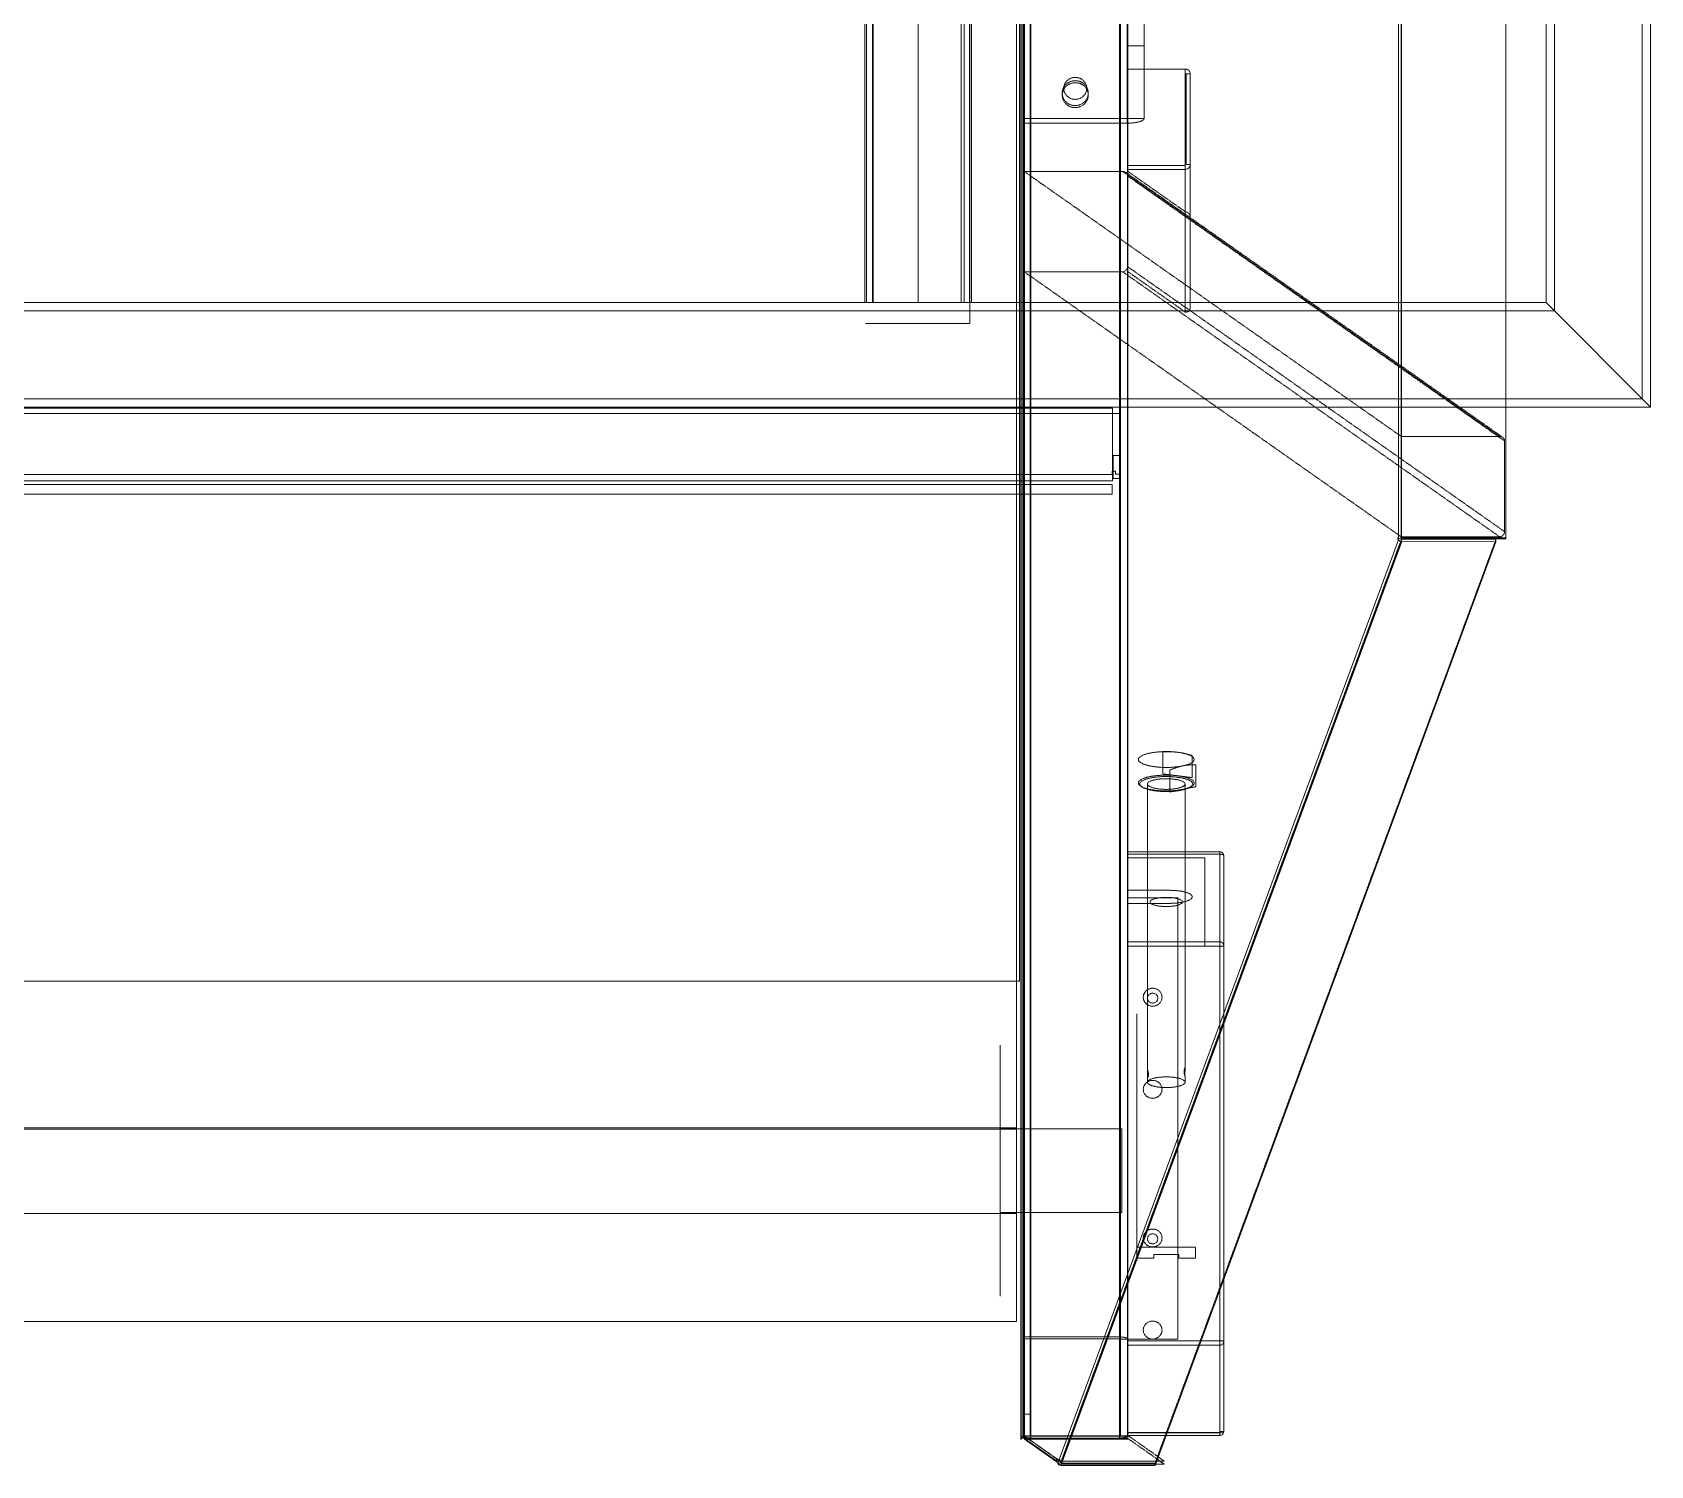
# Model space of a CAD drawing. Header units: millimetres. Extents: x 5343 to 29633, y -275 to 12336.
# Drawn here: x 20912 to 21685, y 1932 to 2617 of the extents above; entities that cross this region are included whole.
import ezdxf

# ---------------------------------------------------------------- set-up
doc = ezdxf.new("R2010")
doc.units = ezdxf.units.MM
doc.linetypes.add('HIDDEN', pattern=[0.375, 0.25, -0.125])

msp = doc.modelspace()

# ---------------------------------------------------------------- linework, layer by layer
at = {"linetype": 'Continuous', "lineweight": 0}
for p, q in [((21382.26, 6295.44), (21382.26, 2052.83)), ((21383.7, 2163.84), (21383.7, 3946.69)), ((21635.4, 2488.27), (21639.4, 2484.27)), ((21639.4, 2484.27), (21635.4, 2488.27)), ((21639.4, 2484.27), (21681.4, 2442.27)), ((21384.4, 2437.76), (21383.7, 2437.76)), ((21681.4, 2442.27), (21685.4, 2438.27)), ((21685.4, 2438.27), (21681.4, 2442.27)), ((21384.4, 2402.99), (21383.7, 2402.99)), ((21384.4, 2401.32), (21383.7, 2401.32)), ((21384.4, 2396.72), (21383.7, 2396.72)), ((21564.56, 2375.09), (21564.56, 2375.81)), ((21564.56, 2375.81), (21564.84, 2375.61)), ((21564.89, 2374.85), (21564.56, 2375.09)), ((21565.94, 2374.09), (21566.28, 2375.01)), ((21565.95, 2375.25), (21565.95, 2375.33)), ((21566.28, 2375.01), (21565.95, 2375.25)), ((21566.56, 2375.14), (21566.15, 2374.02)), ((21611.49, 2375.09), (21566.56, 2375.14)), ((21611.49, 2373.92), (21611.49, 2375.09)), ((21611.49, 2373.92), (21566.56, 2373.97)), ((21382.26, 2163.84), (21383.7, 2163.84)), ((21382.26, 2052.83), (21382.26, 2001.28)), ((21384.42, 1944.96), (21384.4, 1945.02)), ((21384.53, 1944.84), (21384.42, 1944.96)), ((21384.53, 1946.47), (21401.42, 1934.6)), ((21384.53, 1944.84), (21384.53, 1946.47)), ((21386.1, 1945.08), (21386.1, 1945.37)), ((21401.7, 1934.06), (21386.13, 1945)), ((21386.13, 1945), (21386.62, 1945)), ((21479.5, 1947.98), (21454.3, 1947.98)), ((21479.5, 1946.82), (21479.5, 1947.98)), ((21401.42, 1934.6), (21401.42, 1935.32)), ((21401.42, 1935.32), (21401.7, 1935.12)), ((21401.7, 1935.12), (21401.7, 1933.85)), ((21401.7, 1933.85), (21401.8, 1934.12)), ((21401.87, 1933.94), (21401.76, 1934.02)), ((21401.8, 1934.12), (21402.02, 1933.53)), ((21452.96, 1934.57), (21449.35, 1934.57)), ((21450.09, 1936.58), (21452.96, 1934.57)), ((21450.91, 1934.57), (21452.96, 1933.13)), ((21403.6, 1932.41), (21448.53, 1932.36)), ((21452.96, 1933.13), (21448.82, 1933.13))]:
    msp.add_line(p, q, dxfattribs=at)
at = {"linetype": 'Continuous', "lineweight": 15}
for p, q in [((21681.4, 5894.27), (21681.4, 2442.27)), ((21685.4, 5898.27), (21685.4, 2438.27)), ((21639.4, 5852.27), (21639.4, 2484.27)), ((21635.4, 3438.27), (21635.4, 2488.27)), ((21384.4, 3262.99), (21384.4, 1945.02)), ((21384.53, 3263.23), (21384.53, 1946.47)), ((21564.84, 2375.61), (21564.84, 2873.27)), ((21566.41, 2872.97), (21566.41, 2375.31)), ((21616.27, 2872.97), (21616.27, 2375.31)), ((21384.4, 2488.27), (21383.7, 2488.27)), ((21384.4, 2484.27), (21383.7, 2484.27)), ((21635.4, 2488.27), (21616.27, 2488.27)), ((21639.4, 2484.27), (21616.27, 2484.27)), ((21384.4, 2442.27), (21383.7, 2442.27)), ((21384.4, 2438.27), (21383.7, 2438.27)), ((21681.4, 2442.27), (21616.27, 2442.27)), ((21685.4, 2438.27), (21616.27, 2438.27)), ((21402.02, 1933.53), (21564.89, 2374.85)), ((21616.27, 2375.31), (21566.41, 2375.31)), ((21611.06, 2373.92), (21611.49, 2375.09)), ((21403.6, 1932.41), (21566.56, 2373.97)), ((21448.53, 1932.36), (21611.49, 2373.92)), ((21384.4, 2093.28), (21382.26, 2093.28)), ((21382.26, 2052.83), (20442.26, 2052.83)), ((21382.26, 2053.28), (21384.4, 2053.28)), ((21481.4, 2021.43), (21481.4, 1948.7)), ((21479.5, 2016.28), (21479.5, 1947.98)), ((20442.26, 2001.28), (21382.26, 2001.28)), ((21386.1, 1945.08), (21386.51, 1945.08)), ((21479.5, 1946.82), (21453.87, 1946.82))]:
    msp.add_line(p, q, dxfattribs=at)
at = {"linetype": 'HIDDEN', "lineweight": 0}
for p, q in [((21681.4, 5894.27), (21681.4, 2442.27)), ((21313.9, 5848.27), (21313.9, 2488.27)), ((21355.9, 5848.27), (21355.9, 2488.27)), ((21639.4, 5852.27), (21639.4, 2484.27)), ((21310.61, 5568.27), (21310.61, 2488.27)), ((21313.44, 5568.27), (21313.44, 2488.27)), ((21335.36, 5568.27), (21335.36, 2488.27)), ((21357.28, 5568.27), (21357.28, 2488.27)), ((21360.11, 5568.27), (21360.11, 2488.27)), ((21360.81, 5568.27), (21360.81, 2488.27)), ((21309.9, 4822.8), (21309.9, 2488.27)), ((21388.8, 3943.72), (21388.8, 1946.67)), ((21389.2, 1945.59), (21389.2, 3942.64)), ((21431.6, 3942.64), (21431.6, 1945.59)), ((21432, 3943.72), (21432, 1946.67)), ((21385.92, 3389.36), (21385.92, 1946.63)), ((21386.1, 1945.37), (21386.1, 3390.98)), ((21359.9, 3318.27), (21359.9, 2488.27)), ((21385.4, 3267.96), (21385.4, 1946.67)), ((21435.58, 1945.08), (21435.58, 3263.93)), ((21435.4, 2936.9), (21435.4, 2548.77)), ((21566.23, 2375.77), (21566.23, 2872.97)), ((21566.41, 2872.97), (21566.41, 2375.73)), ((21435.2, 2573.96), (21435.2, 2746.54)), ((21443.4, 2576.29), (21443.4, 2748.87)), ((21435.4, 2610.88), (21443.4, 2610.88)), ((21435.4, 2599.85), (21463, 2599.85)), ((21463, 2599.85), (21463, 2531.66)), ((21404.87, 2591.12), (21404.33, 2589.77)), ((21405.72, 2592.31), (21404.87, 2591.12)), ((21405.72, 2591.35), (21404.87, 2590.16)), ((21405.09, 2591.98), (21404.9, 2590.61)), ((21405.64, 2593.25), (21405.09, 2591.98)), ((21406.51, 2594.34), (21405.64, 2593.25)), ((21406.85, 2593.27), (21405.72, 2592.31)), ((21406.85, 2592.31), (21405.72, 2591.35)), ((21407.65, 2595.18), (21406.51, 2594.34)), ((21408.19, 2593.94), (21406.85, 2593.27)), ((21408.19, 2592.98), (21406.85, 2592.31)), ((21408.98, 2595.71), (21407.65, 2595.18)), ((21409.65, 2594.29), (21408.19, 2593.94)), ((21409.65, 2593.32), (21408.19, 2592.98)), ((21410.4, 2595.89), (21408.98, 2595.71)), ((21411.16, 2594.29), (21409.65, 2594.29)), ((21411.16, 2593.32), (21409.65, 2593.32)), ((21411.83, 2595.71), (21410.4, 2595.89)), ((21412.62, 2593.94), (21411.16, 2594.29)), ((21412.62, 2592.98), (21411.16, 2593.32)), ((21413.15, 2595.18), (21411.83, 2595.71)), ((21413.95, 2593.27), (21412.62, 2593.94)), ((21413.95, 2592.31), (21412.62, 2592.98)), ((21414.29, 2594.34), (21413.15, 2595.18)), ((21415.08, 2592.31), (21413.95, 2593.27)), ((21415.08, 2591.35), (21413.95, 2592.31)), ((21415.17, 2593.25), (21414.29, 2594.34)), ((21415.94, 2591.12), (21415.08, 2592.31)), ((21415.94, 2590.16), (21415.08, 2591.35)), ((21415.72, 2591.98), (21415.17, 2593.25)), ((21415.9, 2590.61), (21415.72, 2591.98)), ((21416.47, 2589.77), (21415.94, 2591.12)), ((21463.4, 2597.54), (21463.4, 2554.21)), ((21463.4, 2597.54), (21465.4, 2597.54)), ((21465.4, 2597.54), (21465.4, 2529.08)), ((21404.33, 2589.77), (21404.15, 2588.34)), ((21404.33, 2588.81), (21404.15, 2587.37)), ((21404.15, 2588.34), (21404.33, 2586.91)), ((21404.15, 2587.37), (21404.33, 2585.94)), ((21404.87, 2590.16), (21404.33, 2588.81)), ((21404.33, 2586.91), (21404.87, 2585.55)), ((21404.33, 2585.94), (21404.87, 2584.59)), ((21404.87, 2585.55), (21405.72, 2584.37)), ((21404.87, 2584.59), (21405.72, 2583.4)), ((21404.9, 2590.61), (21405.09, 2589.25)), ((21405.09, 2589.25), (21405.64, 2587.97)), ((21405.64, 2587.97), (21406.51, 2586.88)), ((21405.72, 2584.37), (21406.85, 2583.41)), ((21405.72, 2583.4), (21406.85, 2582.44)), ((21406.51, 2586.88), (21407.65, 2586.04)), ((21406.85, 2583.41), (21408.19, 2582.74)), ((21407.65, 2586.04), (21408.98, 2585.52)), ((21408.98, 2585.52), (21410.4, 2585.34)), ((21410.4, 2585.34), (21411.83, 2585.52)), ((21411.83, 2585.52), (21413.15, 2586.04)), ((21412.62, 2582.74), (21413.95, 2583.41)), ((21413.15, 2586.04), (21414.29, 2586.88)), ((21413.95, 2583.41), (21415.08, 2584.37)), ((21413.95, 2582.44), (21415.08, 2583.4)), ((21414.29, 2586.88), (21415.17, 2587.97)), ((21415.08, 2584.37), (21415.94, 2585.55)), ((21415.08, 2583.4), (21415.94, 2584.59)), ((21415.17, 2587.97), (21415.72, 2589.25)), ((21415.72, 2589.25), (21415.9, 2590.61)), ((21416.47, 2588.81), (21415.94, 2590.16)), ((21415.94, 2585.55), (21416.47, 2586.91)), ((21415.94, 2584.59), (21416.47, 2585.94)), ((21416.65, 2588.34), (21416.47, 2589.77)), ((21416.65, 2587.37), (21416.47, 2588.81)), ((21416.47, 2586.91), (21416.65, 2588.34)), ((21416.47, 2585.94), (21416.65, 2587.37)), ((21385.4, 2576.23), (21435.2, 2576.23)), ((21406.85, 2582.44), (21408.19, 2581.77)), ((21408.19, 2582.74), (21409.65, 2582.39)), ((21408.19, 2581.77), (21409.65, 2581.42)), ((21409.65, 2582.39), (21411.16, 2582.39)), ((21409.65, 2581.42), (21411.16, 2581.42)), ((21411.16, 2582.39), (21412.62, 2582.74)), ((21411.16, 2581.42), (21412.62, 2581.77)), ((21412.62, 2581.77), (21413.95, 2582.44)), ((21435.4, 2576.29), (21443.4, 2576.29)), ((21443.25, 2575.83), (21442.78, 2575.39)), ((21443.4, 2576.29), (21443.25, 2575.83)), ((21385.4, 2573.96), (21435.2, 2573.96)), ((21436.8, 2574), (21435.2, 2573.96)), ((21438.34, 2574.13), (21436.8, 2574)), ((21439.76, 2574.35), (21438.34, 2574.13)), ((21441, 2574.64), (21439.76, 2574.35)), ((21442.02, 2574.99), (21441, 2574.64)), ((21442.78, 2575.39), (21442.02, 2574.99)), ((21463, 2553.82), (21435.4, 2553.82)), ((21463, 2553.82), (21463, 2551.9)), ((21465.4, 2554.21), (21463.4, 2554.21)), ((21386.09, 2550.85), (21433.12, 2550.85)), ((21566.28, 2424.19), (21386.09, 2550.85)), ((21433.12, 2550.85), (21613.3, 2424.19)), ((21614.71, 2423.83), (21434.52, 2550.5)), ((21463, 2551.9), (21435.4, 2551.9)), ((21435.4, 2551.07), (21463, 2531.66)), ((21435.4, 2548.77), (21615.59, 2422.1)), ((21435.4, 2505.43), (21435.4, 2548.77)), ((21463, 2551.9), (21463, 2483.72)), ((21465.4, 2529.08), (21465.4, 2485.74)), ((21433.12, 2502.91), (21386.09, 2502.91)), ((21386.09, 2502.91), (21566.28, 2376.25)), ((21433.12, 2502.91), (21613.3, 2376.25)), ((21615.59, 2378.76), (21435.4, 2505.43)), ((21435.4, 2505.43), (21435.4, 1946.67)), ((21463, 2483.72), (21435.4, 2503.13)), ((21639.4, 2484.27), (20184.6, 2484.27)), ((21383.7, 2484.27), (20442.1, 2484.27)), ((21309.9, 2488.27), (20515.01, 2488.27)), ((21309.9, 2488.27), (21310.1, 2488.27)), ((21360.1, 2488.27), (21310.1, 2488.27)), ((21360.1, 2488.27), (21360.81, 2488.27)), ((21360.1, 2478.27), (21360.1, 2488.27)), ((21383.7, 2488.27), (21360.81, 2488.27)), ((21616.27, 2488.27), (21384.4, 2488.27)), ((21616.27, 2484.27), (21384.4, 2484.27)), ((21310.1, 2478.27), (21360.1, 2478.27)), ((21681.4, 2442.27), (20142.6, 2442.27)), ((21383.7, 2442.27), (20442.1, 2442.27)), ((21383.7, 2438.27), (20442.1, 2438.27)), ((21383.7, 2437.76), (20442.1, 2437.76)), ((21616.27, 2442.27), (21384.4, 2442.27)), ((21616.27, 2438.27), (21384.4, 2438.27)), ((21428.2, 2437.76), (21384.4, 2437.76)), ((21428.2, 2402.99), (21428.2, 2437.76)), ((21432, 2435.19), (20392, 2435.19)), ((21613.3, 2424.19), (21566.28, 2424.19)), ((21615.59, 2422.1), (21615.59, 2378.76)), ((21428.6, 2404.22), (21428.6, 2415.22)), ((21432, 2415.22), (21428.6, 2415.22)), ((21428, 2406.04), (20396, 2406.04)), ((21428, 2407.67), (21429.7, 2407.67)), ((21428, 2407.67), (21428, 2406.04)), ((21429.7, 2407.67), (21429.7, 2406.24)), ((21432, 2406.24), (21429.7, 2406.24)), ((21383.7, 2402.99), (20442.1, 2402.99)), ((21383.7, 2401.32), (20442.1, 2401.32)), ((21428.2, 2402.99), (21384.4, 2402.99)), ((21428, 2401.32), (21384.4, 2401.32)), ((21428, 2401.32), (21428, 2396.72)), ((21428.6, 2404.22), (21432, 2404.22)), ((21383.7, 2396.72), (20442.1, 2396.72)), ((21428, 2396.72), (21384.4, 2396.72)), ((21565.95, 2375.97), (21566.23, 2375.77)), ((21565.95, 2375.33), (21565.95, 2375.97)), ((21566.28, 2376.25), (21613.3, 2376.25)), ((21616.27, 2375.73), (21566.41, 2375.73)), ((21566.41, 2375.73), (21566.41, 2375.31)), ((21403.41, 1933.69), (21565.94, 2374.09)), ((21566.15, 2374.02), (21403.61, 1933.58)), ((21448.54, 1933.53), (21611.06, 2373.92)), ((21440.72, 2270.42), (21440.57, 2269.93)), ((21440.57, 2269.93), (21440.65, 2269.44)), ((21440.65, 2269.44), (21440.95, 2268.95)), ((21441.1, 2270.91), (21440.72, 2270.42)), ((21440.95, 2268.95), (21441.47, 2268.48)), ((21441.7, 2271.37), (21441.1, 2270.91)), ((21441.47, 2268.48), (21442.21, 2268.03)), ((21442.5, 2271.81), (21441.7, 2271.37)), ((21442.21, 2268.03), (21443.15, 2267.61)), ((21443.51, 2272.22), (21442.5, 2271.81)), ((21443.15, 2267.61), (21444.27, 2267.23)), ((21444.68, 2272.58), (21443.51, 2272.22)), ((21444.27, 2267.23), (21445.55, 2266.89)), ((21446.02, 2272.9), (21444.68, 2272.58)), ((21445.55, 2266.89), (21446.98, 2266.61)), ((21446.98, 2266.61), (21448.53, 2266.38)), ((21452.23, 2262.96), (21452.23, 2273.47)), ((21460.82, 2273.08), (21459.28, 2273.31)), ((21462.25, 2272.8), (21460.82, 2273.08)), ((21461.78, 2266.79), (21463.12, 2267.11)), ((21463.54, 2272.46), (21462.25, 2272.8)), ((21463.12, 2267.11), (21464.3, 2267.48)), ((21464.66, 2272.09), (21463.54, 2272.46)), ((21464.3, 2267.48), (21465.3, 2267.88)), ((21465.6, 2271.67), (21464.66, 2272.09)), ((21465.3, 2267.88), (21466.11, 2268.32)), ((21466.33, 2271.22), (21465.6, 2271.67)), ((21466.11, 2268.32), (21466.7, 2268.79)), ((21466.32, 2261.19), (21466.32, 2271.71)), ((21466.86, 2270.75), (21466.33, 2271.22)), ((21466.7, 2268.79), (21467.08, 2269.27)), ((21467.16, 2270.26), (21466.86, 2270.75)), ((21467.08, 2269.27), (21467.23, 2269.76)), ((21467.23, 2269.76), (21467.16, 2270.26)), ((21467.99, 2256.85), (21467.99, 2267.36)), ((21440.72, 2259.19), (21440.57, 2258.69)), ((21440.57, 2258.69), (21440.65, 2258.2)), ((21441.1, 2259.67), (21440.72, 2259.19)), ((21441.7, 2260.14), (21441.1, 2259.67)), ((21441.3, 2258.5), (21441.26, 2257.89)), ((21441.7, 2259.1), (21441.3, 2258.5)), ((21442.5, 2260.58), (21441.7, 2260.14)), ((21442.46, 2259.67), (21441.7, 2259.1)), ((21443.54, 2260.2), (21442.46, 2259.67)), ((21443.51, 2260.98), (21442.5, 2260.58)), ((21444.68, 2261.35), (21443.51, 2260.98)), ((21444.92, 2260.67), (21443.54, 2260.2)), ((21446.02, 2261.66), (21444.68, 2261.35)), ((21444.91, 2258.24), (21445.17, 2258.75)), ((21446.56, 2261.06), (21444.92, 2260.67)), ((21445.17, 2258.75), (21445.79, 2259.24)), ((21445.79, 2259.24), (21446.74, 2259.68)), ((21448.41, 2261.37), (21446.56, 2261.06)), ((21446.74, 2259.68), (21447.99, 2260.06)), ((21447.99, 2260.06), (21449.48, 2260.36)), ((21450.42, 2261.59), (21448.41, 2261.37)), ((21449.48, 2260.36), (21451.14, 2260.56)), ((21452.53, 2261.71), (21450.42, 2261.59)), ((21451.14, 2260.56), (21452.93, 2260.67)), ((21452.23, 2262.96), (21459.28, 2262.08)), ((21454.68, 2261.72), (21452.53, 2261.71)), ((21452.93, 2260.67), (21454.75, 2260.67)), ((21456.8, 2261.63), (21454.68, 2261.72)), ((21454.75, 2260.67), (21456.53, 2260.57)), ((21455.57, 2254.26), (21455.57, 2264.78)), ((21456.53, 2260.57), (21458.21, 2260.37)), ((21458.84, 2261.44), (21456.8, 2261.63)), ((21458.21, 2260.37), (21459.71, 2260.08)), ((21460.75, 2261.16), (21458.84, 2261.44)), ((21459.28, 2262.08), (21466.32, 2261.19)), ((21460.82, 2261.85), (21459.28, 2262.08)), ((21459.71, 2260.08), (21460.98, 2259.71)), ((21462.45, 2260.79), (21460.75, 2261.16)), ((21462.25, 2261.56), (21460.82, 2261.85)), ((21460.98, 2259.71), (21461.95, 2259.27)), ((21461.95, 2259.27), (21462.6, 2258.79)), ((21463.54, 2261.23), (21462.25, 2261.56)), ((21463.91, 2260.34), (21462.45, 2260.79)), ((21462.6, 2258.79), (21462.89, 2258.28)), ((21464.66, 2260.85), (21463.54, 2261.23)), ((21465.08, 2259.83), (21463.91, 2260.34)), ((21465.6, 2260.43), (21464.66, 2260.85)), ((21465.93, 2259.27), (21465.08, 2259.83)), ((21466.33, 2259.98), (21465.6, 2260.43)), ((21466.43, 2258.67), (21465.93, 2259.27)), ((21466.86, 2259.51), (21466.33, 2259.98)), ((21466.57, 2258.06), (21466.43, 2258.67)), ((21467.16, 2259.02), (21466.86, 2259.51)), ((21467.08, 2258.03), (21467.23, 2258.53)), ((21467.23, 2258.53), (21467.16, 2259.02)), ((21440.65, 2258.2), (21440.95, 2257.71)), ((21440.95, 2257.71), (21441.47, 2257.24)), ((21441.26, 2257.89), (21441.58, 2257.29)), ((21441.47, 2257.24), (21442.21, 2256.79)), ((21441.58, 2257.29), (21442.26, 2256.71)), ((21441.65, 2257.12), (21442.26, 2256.71)), ((21442.21, 2256.79), (21443.15, 2256.37)), ((21442.26, 2256.71), (21443.28, 2256.17)), ((21443.15, 2256.37), (21444.27, 2255.99)), ((21443.28, 2256.17), (21444.59, 2255.69)), ((21444.27, 2255.99), (21445.55, 2255.66)), ((21444.59, 2255.69), (21446.18, 2255.28)), ((21444.9, 2258.13), (21444.9, 2121.72)), ((21445.02, 2257.72), (21444.91, 2258.24)), ((21445.49, 2257.22), (21445.02, 2257.72)), ((21446.3, 2256.76), (21445.49, 2257.22)), ((21445.55, 2255.66), (21446.98, 2255.37)), ((21446.18, 2255.28), (21447.99, 2254.95)), ((21447.43, 2256.36), (21446.3, 2256.76)), ((21446.98, 2255.37), (21448.53, 2255.14)), ((21448.82, 2256.02), (21447.43, 2256.36)), ((21447.99, 2254.95), (21449.97, 2254.71)), ((21450.42, 2255.77), (21448.82, 2256.02)), ((21449.97, 2254.71), (21452.06, 2254.57)), ((21452.16, 2255.62), (21450.42, 2255.77)), ((21452.06, 2254.57), (21454.21, 2254.53)), ((21453.97, 2255.57), (21452.16, 2255.62)), ((21455.78, 2255.63), (21453.97, 2255.57)), ((21454.21, 2254.53), (21456.34, 2254.6)), ((21461.78, 2255.55), (21455.57, 2254.26)), ((21457.51, 2255.79), (21455.78, 2255.63)), ((21456.34, 2254.6), (21458.41, 2254.77)), ((21459.1, 2256.04), (21457.51, 2255.79)), ((21458.41, 2254.77), (21460.34, 2255.03)), ((21460.47, 2256.38), (21459.1, 2256.04)), ((21460.34, 2255.03), (21462.1, 2255.38)), ((21461.58, 2256.79), (21460.47, 2256.38)), ((21462.37, 2257.26), (21461.58, 2256.79)), ((21467.99, 2256.85), (21461.78, 2255.55)), ((21461.78, 2255.55), (21463.12, 2255.87)), ((21462.1, 2255.38), (21463.61, 2255.82)), ((21462.81, 2257.76), (21462.37, 2257.26)), ((21462.89, 2258.28), (21462.81, 2257.76)), ((21462.9, 2121.72), (21462.9, 2258.13)), ((21463.12, 2255.87), (21464.3, 2256.24)), ((21463.61, 2255.82), (21464.85, 2256.32)), ((21464.3, 2256.24), (21465.3, 2256.64)), ((21464.85, 2256.32), (21465.77, 2256.87)), ((21465.3, 2256.64), (21466.11, 2257.08)), ((21465.55, 2256.71), (21466.16, 2257.12)), ((21465.77, 2256.87), (21466.35, 2257.46)), ((21466.11, 2257.08), (21466.7, 2257.55)), ((21466.35, 2257.46), (21466.57, 2258.06)), ((21466.7, 2257.55), (21467.08, 2258.03)), ((21479.5, 2225.74), (21435.4, 2225.74)), ((21479.5, 2224.58), (21435.4, 2224.58)), ((21472.4, 2222.92), (21435.4, 2222.92)), ((21472.4, 2180.61), (21472.4, 2222.92)), ((21479.5, 2225.74), (21479.5, 2182.69)), ((21479.5, 1992), (21479.5, 2224.58)), ((21481.4, 2223.86), (21481.4, 2180.92)), ((21455.4, 2207.34), (21435.4, 2207.34)), ((21457.42, 2207.29), (21455.4, 2207.34)), ((21459.38, 2207.13), (21457.42, 2207.29)), ((21461.19, 2206.87), (21459.38, 2207.13)), ((21462.81, 2206.52), (21461.19, 2206.87)), ((21464.18, 2206.1), (21462.81, 2206.52)), ((21465.25, 2205.61), (21464.18, 2206.1)), ((21465.98, 2205.07), (21465.25, 2205.61)), ((21466.36, 2204.5), (21465.98, 2205.07)), ((21466.36, 2203.93), (21466.36, 2204.5)), ((21459.4, 2203.75), (21435.4, 2203.75)), ((21435.4, 2201.09), (21455.4, 2201.09)), ((21446.16, 2201.65), (21446.25, 2202.12)), ((21446.44, 2201.18), (21446.16, 2201.65)), ((21446.25, 2202.12), (21446.7, 2202.58)), ((21447.06, 2200.73), (21446.44, 2201.18)), ((21446.7, 2202.58), (21447.49, 2203)), ((21448, 2200.34), (21447.06, 2200.73)), ((21447.49, 2203), (21448.57, 2203.36)), ((21449.21, 2200.01), (21448, 2200.34)), ((21448.57, 2203.36), (21449.91, 2203.65)), ((21450.65, 2199.77), (21449.21, 2200.01)), ((21449.91, 2203.65), (21451.43, 2203.85)), ((21452.24, 2199.61), (21450.65, 2199.77)), ((21451.43, 2203.85), (21453.06, 2203.95)), ((21453.9, 2199.56), (21452.24, 2199.61)), ((21453.06, 2203.95), (21454.74, 2203.95)), ((21455.57, 2199.61), (21453.9, 2199.56)), ((21454.74, 2203.95), (21456.38, 2203.85)), ((21455.4, 2201.09), (21457.42, 2201.14)), ((21457.16, 2199.77), (21455.57, 2199.61)), ((21456.38, 2203.85), (21457.9, 2203.65)), ((21458.59, 2200.01), (21457.16, 2199.77)), ((21457.42, 2201.14), (21459.38, 2201.3)), ((21457.9, 2203.65), (21459.23, 2203.36)), ((21459.81, 2200.34), (21458.59, 2200.01)), ((21459.23, 2203.36), (21460.32, 2203)), ((21459.38, 2201.3), (21461.19, 2201.56)), ((21459.4, 2203.75), (21459.4, 1992.81)), ((21460.75, 2200.73), (21459.81, 2200.34)), ((21460.32, 2203), (21461.1, 2202.58)), ((21461.37, 2201.18), (21460.75, 2200.73)), ((21461.1, 2202.58), (21461.55, 2202.12)), ((21461.19, 2201.56), (21462.81, 2201.91)), ((21461.64, 2201.65), (21461.37, 2201.18)), ((21461.55, 2202.12), (21461.64, 2201.65)), ((21462.81, 2201.91), (21464.18, 2202.33)), ((21464.18, 2202.33), (21465.25, 2202.82)), ((21465.25, 2202.82), (21465.98, 2203.36)), ((21465.98, 2203.36), (21466.36, 2203.93)), ((21479.5, 2182.69), (21435.4, 2182.69)), ((21472.4, 2180.61), (21435.4, 2180.61)), ((21479.5, 2180.56), (21435.4, 2180.56)), ((21479.5, 2180.56), (21479.5, 2016.28)), ((21481.4, 2180.92), (21481.4, 2021.43)), ((20442.26, 2163.84), (21382.26, 2163.84)), ((21443.62, 2158.56), (21443.08, 2157.45)), ((21444.46, 2159.49), (21443.62, 2158.56)), ((21445.53, 2160.16), (21444.46, 2159.49)), ((21446.76, 2160.5), (21445.53, 2160.16)), ((21445.63, 2157.5), (21446.45, 2158.02)), ((21446.45, 2158.02), (21447.4, 2158.2)), ((21448.04, 2160.5), (21446.76, 2160.5)), ((21447.4, 2158.2), (21448.36, 2158.02)), ((21449.27, 2160.16), (21448.04, 2160.5)), ((21448.36, 2158.02), (21449.17, 2157.5)), ((21450.35, 2159.49), (21449.27, 2160.16)), ((21451.19, 2158.56), (21450.35, 2159.49)), ((21451.72, 2157.45), (21451.19, 2158.56)), ((21443.08, 2157.45), (21442.9, 2156.23)), ((21442.9, 2156.23), (21443.08, 2155.02)), ((21443.08, 2155.02), (21443.62, 2153.9)), ((21443.62, 2153.9), (21444.46, 2152.97)), ((21444.46, 2152.97), (21445.53, 2152.31)), ((21444.9, 2155.81), (21445.09, 2156.72)), ((21445.09, 2154.89), (21444.9, 2155.81)), ((21445.09, 2156.72), (21445.63, 2157.5)), ((21445.63, 2154.11), (21445.09, 2154.89)), ((21445.53, 2152.31), (21446.76, 2151.96)), ((21446.45, 2153.59), (21445.63, 2154.11)), ((21447.4, 2153.41), (21446.45, 2153.59)), ((21446.76, 2151.96), (21448.04, 2151.96)), ((21448.36, 2153.59), (21447.4, 2153.41)), ((21448.04, 2151.96), (21449.27, 2152.31)), ((21449.17, 2154.11), (21448.36, 2153.59)), ((21449.17, 2157.5), (21449.71, 2156.72)), ((21449.71, 2154.89), (21449.17, 2154.11)), ((21449.27, 2152.31), (21450.35, 2152.97)), ((21449.71, 2156.72), (21449.9, 2155.81)), ((21449.9, 2155.81), (21449.71, 2154.89)), ((21450.35, 2152.97), (21451.19, 2153.9)), ((21451.19, 2153.9), (21451.72, 2155.02)), ((21451.9, 2156.23), (21451.72, 2157.45)), ((21451.72, 2155.02), (21451.9, 2156.23)), ((21439.9, 2148.35), (21439.9, 2143.83)), ((21439.9, 2143.83), (21439.9, 2136.97)), ((21439.9, 2136.97), (21439.9, 2132.45)), ((21374.6, 2133.28), (21374.6, 2013.28)), ((21439.9, 2132.45), (21439.9, 2097.45)), ((21462.45, 2121.55), (21462.41, 2120.95)), ((21462.41, 2120.95), (21462.44, 2120.3)), ((21462.44, 2120.3), (21462.53, 2119.66)), ((21462.56, 2122.01), (21462.45, 2121.55)), ((21462.53, 2119.66), (21462.65, 2119.08)), ((21462.68, 2122.27), (21462.56, 2122.01)), ((21462.8, 2122.33), (21462.68, 2122.27)), ((21462.87, 2122.17), (21462.8, 2122.33)), ((21462.84, 2119.97), (21462.86, 2120.62)), ((21462.85, 2119.34), (21462.84, 2119.97)), ((21462.87, 2118.82), (21462.85, 2119.34)), ((21462.86, 2120.62), (21462.89, 2121.25)), ((21462.9, 2121.79), (21462.87, 2122.17)), ((21462.89, 2121.25), (21462.9, 2121.79)), ((21443.08, 2113.43), (21442.9, 2112.21)), ((21442.9, 2112.21), (21443.08, 2110.99)), ((21443.62, 2114.54), (21443.08, 2113.43)), ((21444.46, 2115.47), (21443.62, 2114.54)), ((21445.53, 2116.13), (21444.46, 2115.47)), ((21444.9, 2118.42), (21444.9, 2115.6)), ((21445, 2115.97), (21444.92, 2115.46)), ((21444.92, 2115.46), (21445.21, 2114.95)), ((21445.44, 2116.47), (21445, 2115.97)), ((21445.21, 2114.95), (21445.85, 2114.46)), ((21446.23, 2116.94), (21445.44, 2116.47)), ((21446.76, 2116.48), (21445.53, 2116.13)), ((21445.85, 2114.46), (21446.83, 2114.02)), ((21447.33, 2117.35), (21446.23, 2116.94)), ((21448.04, 2116.48), (21446.76, 2116.48)), ((21446.83, 2114.02), (21448.09, 2113.65)), ((21448.71, 2117.69), (21447.33, 2117.35)), ((21449.27, 2116.13), (21448.04, 2116.48)), ((21448.09, 2113.65), (21449.59, 2113.36)), ((21450.29, 2117.95), (21448.71, 2117.69)), ((21450.35, 2115.47), (21449.27, 2116.13)), ((21449.59, 2113.36), (21451.27, 2113.16)), ((21452.03, 2118.1), (21450.29, 2117.95)), ((21451.19, 2114.54), (21450.35, 2115.47)), ((21451.72, 2113.43), (21451.19, 2114.54)), ((21451.27, 2113.16), (21453.06, 2113.06)), ((21451.9, 2112.21), (21451.72, 2113.43)), ((21451.72, 2110.99), (21451.9, 2112.21)), ((21453.84, 2118.16), (21452.03, 2118.1)), ((21453.06, 2113.06), (21454.88, 2113.06)), ((21455.65, 2118.11), (21453.84, 2118.16)), ((21454.88, 2113.06), (21456.66, 2113.17)), ((21457.39, 2117.96), (21455.65, 2118.11)), ((21456.66, 2113.17), (21458.33, 2113.38)), ((21458.99, 2117.71), (21457.39, 2117.96)), ((21458.33, 2113.38), (21459.82, 2113.68)), ((21460.38, 2117.38), (21458.99, 2117.71)), ((21459.82, 2113.68), (21461.06, 2114.05)), ((21461.5, 2116.97), (21460.38, 2117.38)), ((21461.06, 2114.05), (21462.01, 2114.5)), ((21462.32, 2116.51), (21461.5, 2116.97)), ((21462.01, 2114.5), (21462.63, 2114.98)), ((21462.79, 2116.01), (21462.32, 2116.51)), ((21462.63, 2114.98), (21462.89, 2115.49)), ((21462.65, 2119.08), (21462.78, 2118.63)), ((21462.78, 2118.63), (21462.85, 2118.42)), ((21462.89, 2115.49), (21462.79, 2116.01)), ((21462.9, 2118.48), (21462.87, 2118.82)), ((21462.9, 2118.42), (21462.9, 2118.48)), ((21462.9, 2115.6), (21462.9, 2118.42)), ((21443.08, 2110.99), (21443.62, 2109.88)), ((21443.62, 2109.88), (21444.46, 2108.95)), ((21444.46, 2108.95), (21445.53, 2108.28)), ((21445.53, 2108.28), (21446.76, 2107.94)), ((21446.76, 2107.94), (21448.04, 2107.94)), ((21448.04, 2107.94), (21449.27, 2108.28)), ((21449.27, 2108.28), (21450.35, 2108.95)), ((21450.35, 2108.95), (21451.19, 2109.88)), ((21451.19, 2109.88), (21451.72, 2110.99)), ((21439.9, 2091.24), (21439.9, 2097.45)), ((21382.26, 2093.73), (20442.26, 2093.73)), ((21382.26, 2093.16), (20442.26, 2093.16)), ((21382.26, 2093.28), (21374.6, 2093.28)), ((21432.6, 2093.28), (21384.4, 2093.28)), ((21432.6, 2093.28), (21432.6, 2053.28)), ((21439.9, 2091.24), (21439.9, 2086.12)), ((21439.9, 2086.12), (21439.9, 2031.47)), ((21374.6, 2053.28), (21382.26, 2053.28)), ((21384.4, 2053.28), (21432.6, 2053.28)), ((21443.08, 2042.39), (21442.9, 2041.17)), ((21443.62, 2043.51), (21443.08, 2042.39)), ((21444.46, 2044.43), (21443.62, 2043.51)), ((21445.53, 2045.1), (21444.46, 2044.43)), ((21445.09, 2041.67), (21445.63, 2042.44)), ((21446.76, 2045.44), (21445.53, 2045.1)), ((21445.63, 2042.44), (21446.45, 2042.96)), ((21446.45, 2042.96), (21447.4, 2043.14)), ((21448.04, 2045.44), (21446.76, 2045.44)), ((21447.4, 2043.14), (21448.36, 2042.96)), ((21449.27, 2045.1), (21448.04, 2045.44)), ((21448.36, 2042.96), (21449.17, 2042.44)), ((21449.17, 2042.44), (21449.71, 2041.67)), ((21450.35, 2044.43), (21449.27, 2045.1)), ((21451.19, 2043.51), (21450.35, 2044.43)), ((21451.72, 2042.39), (21451.19, 2043.51)), ((21451.9, 2041.17), (21451.72, 2042.39)), ((21467.9, 2036.81), (21439.9, 2036.81)), ((21442.9, 2041.17), (21443.08, 2039.96)), ((21443.08, 2039.96), (21443.62, 2038.84)), ((21443.62, 2038.84), (21444.46, 2037.91)), ((21444.46, 2037.91), (21445.53, 2037.25)), ((21444.9, 2040.75), (21445.09, 2041.67)), ((21445.09, 2039.83), (21444.9, 2040.75)), ((21445.63, 2039.05), (21445.09, 2039.83)), ((21445.53, 2037.25), (21446.76, 2036.9)), ((21446.45, 2038.53), (21445.63, 2039.05)), ((21447.4, 2038.35), (21446.45, 2038.53)), ((21446.76, 2036.9), (21448.04, 2036.9)), ((21448.36, 2038.53), (21447.4, 2038.35)), ((21448.04, 2036.9), (21449.27, 2037.25)), ((21449.17, 2039.05), (21448.36, 2038.53)), ((21449.71, 2039.83), (21449.17, 2039.05)), ((21449.27, 2037.25), (21450.35, 2037.91)), ((21449.71, 2041.67), (21449.9, 2040.75)), ((21449.9, 2040.75), (21449.71, 2039.83)), ((21450.35, 2037.91), (21451.19, 2038.84)), ((21451.19, 2038.84), (21451.72, 2039.96)), ((21451.72, 2039.96), (21451.9, 2041.17)), ((21467.9, 2031.47), (21467.9, 2036.81)), ((21439.9, 2031.47), (21439.9, 2030.28)), ((21447.9, 2031.47), (21439.9, 2031.47)), ((21459.9, 2033.32), (21447.9, 2033.32)), ((21447.9, 2033.32), (21447.9, 2031.47)), ((21459.9, 2031.47), (21459.9, 2033.32)), ((21467.9, 2031.47), (21459.9, 2031.47)), ((21443.08, 1998.37), (21442.9, 1997.15)), ((21442.9, 1997.15), (21443.08, 1995.94)), ((21443.62, 1999.48), (21443.08, 1998.37)), ((21443.08, 1995.94), (21443.62, 1994.82)), ((21444.46, 2000.41), (21443.62, 1999.48)), ((21445.53, 2001.08), (21444.46, 2000.41)), ((21446.76, 2001.42), (21445.53, 2001.08)), ((21448.04, 2001.42), (21446.76, 2001.42)), ((21449.27, 2001.08), (21448.04, 2001.42)), ((21450.35, 2000.41), (21449.27, 2001.08)), ((21451.19, 1999.48), (21450.35, 2000.41)), ((21451.72, 1998.37), (21451.19, 1999.48)), ((21451.19, 1994.82), (21451.72, 1995.94)), ((21451.9, 1997.15), (21451.72, 1998.37)), ((21451.72, 1995.94), (21451.9, 1997.15)), ((21431.6, 1993.87), (21385.4, 1993.87)), ((21431.6, 1992.91), (21385.4, 1992.91)), ((21432.34, 1993.85), (21431.6, 1993.87)), ((21435.4, 1992.79), (21432, 1992.79)), ((21433.06, 1993.79), (21432.34, 1993.85)), ((21433.71, 1993.69), (21433.06, 1993.79)), ((21434.29, 1993.56), (21433.71, 1993.69)), ((21434.76, 1993.39), (21434.29, 1993.56)), ((21435.11, 1993.21), (21434.76, 1993.39)), ((21435.33, 1993), (21435.11, 1993.21)), ((21435.4, 1992.79), (21435.33, 1993)), ((21459.4, 1992.81), (21435.4, 1992.81)), ((21479.5, 1992), (21435.4, 1992)), ((21479.5, 1989.87), (21435.4, 1989.87)), ((21443.62, 1994.82), (21444.46, 1993.89)), ((21444.46, 1993.89), (21445.53, 1993.23)), ((21445.53, 1993.23), (21446.76, 1992.88)), ((21446.76, 1992.88), (21448.04, 1992.88)), ((21448.04, 1992.88), (21449.27, 1993.23)), ((21449.27, 1993.23), (21450.35, 1993.89)), ((21450.35, 1993.89), (21451.19, 1994.82)), ((21479.5, 1948.4), (21479.5, 1989.87)), ((21385.4, 1956.95), (21388.8, 1956.95)), ((21388.8, 1946.67), (21385.4, 1946.67)), ((21385.4, 1946.67), (21385.48, 1946.46)), ((21385.48, 1946.46), (21385.69, 1946.25)), ((21385.69, 1946.25), (21386.04, 1946.07)), ((21385.91, 1945.5), (21386.1, 1945.51)), ((21385.92, 1946.63), (21402.81, 1934.76)), ((21386.04, 1946.07), (21386.52, 1945.9)), ((21386.1, 1945.51), (21435.58, 1945.51)), ((21403.02, 1934.57), (21386.13, 1946.44)), ((21386.13, 1946.44), (21436.07, 1946.44)), ((21386.51, 1945.08), (21435.58, 1945.08)), ((21386.52, 1945.9), (21387.09, 1945.77)), ((21386.62, 1945), (21436.07, 1945)), ((21387.09, 1945.77), (21387.75, 1945.67)), ((21387.75, 1945.67), (21388.46, 1945.61)), ((21388.46, 1945.61), (21389.2, 1945.59)), ((21389.2, 1946.55), (21431.6, 1946.55)), ((21431.6, 1945.59), (21432.34, 1945.61)), ((21432, 1946.67), (21435.4, 1946.67)), ((21432.34, 1945.61), (21433.06, 1945.67)), ((21433.06, 1945.67), (21433.71, 1945.77)), ((21433.71, 1945.77), (21434.29, 1945.9)), ((21434.29, 1945.9), (21434.76, 1946.07)), ((21434.76, 1946.07), (21435.11, 1946.25)), ((21435.11, 1946.25), (21435.33, 1946.46)), ((21435.33, 1946.46), (21435.4, 1946.67)), ((21479.5, 1948.26), (21435.4, 1948.26)), ((21454.3, 1947.98), (21435.4, 1947.98)), ((21453.87, 1946.82), (21435.4, 1946.82)), ((21436.07, 1946.44), (21450.09, 1936.58)), ((21436.07, 1945), (21450.91, 1934.57)), ((21479.5, 1947.98), (21479.5, 1948.4)), ((21479.9, 1948.7), (21481.4, 1948.7)), ((21401.76, 1934.02), (21401.7, 1934.06)), ((21403.02, 1933.13), (21401.87, 1933.94)), ((21402.81, 1935.48), (21403.09, 1935.28)), ((21402.81, 1934.76), (21402.81, 1935.48)), ((21449.35, 1934.57), (21403.02, 1934.57)), ((21403.09, 1935.28), (21403.09, 1934.01)), ((21403.09, 1934.01), (21403.19, 1934.28)), ((21403.19, 1934.28), (21403.41, 1933.69)), ((21403.61, 1933.58), (21448.54, 1933.53)), ((21448.53, 1932.36), (21448.54, 1933.53)), ((21448.82, 1933.13), (21403.02, 1933.13))]:
    msp.add_line(p, q, dxfattribs=at)
for centre, radius, start, end in [((21463.05, 2597.49), 2.35, 1.22967, 91.17903), ((21463.05, 2554.26), 2.35, 268.82097, 358.77033), ((21566.39, 2376.11), 0.378, 244.67835, 273.63204), ((21453.96, 2230.79), 42.85, 82.87398, 100.67907), ((21453.84, 2308.9), 42.85, 262.87398, 280.67907), ((21453.96, 2219.56), 42.85, 82.87398, 100.67907), ((21453.84, 2297.66), 42.85, 262.87398, 280.67907), ((21384.65, 1944.98), 0.255, 120.11035, 171.11411)]:
    msp.add_arc(centre, radius, start, end, dxfattribs=at)
at = {"linetype": 'Continuous', "lineweight": 0}
for centre, radius, start, end in [((21566.21, 2378.51), 3.21, 244.67835, 273.63204), ((21385.85, 1942.42), 3.08, 88.97486, 115.46508)]:
    msp.add_arc(centre, radius, start, end, dxfattribs=at)
at = {"linetype": 'HIDDEN', "lineweight": 0}
for centre, start_param, end_param in [((21463, 2529.36), 3.728121, 5.298918), ((21463, 2486.02), 2.157325, 3.728121)]:
    msp.add_ellipse(centre, major_axis=(-2, 1.51), ratio=0.880962, start_param=start_param, end_param=end_param, dxfattribs=at)
for points, knots in [([(21433.12, 2550.85), (21433.41, 2550.88), (21433.71, 2550.85), (21434.26, 2550.68), (21434.51, 2550.53), (21434.93, 2550.15), (21435.1, 2549.91), (21435.33, 2549.37), (21435.4, 2549.07), (21435.4, 2548.77)], [0, 0, 0, 0, 0.25, 0.25, 0.5, 0.5, 0.75, 0.75, 1, 1, 1, 1]), ([(21435.4, 2505.43), (21435.4, 2505.13), (21435.33, 2504.82), (21435.1, 2504.25), (21434.93, 2503.98), (21434.51, 2503.51), (21434.26, 2503.32), (21433.71, 2503.03), (21433.41, 2502.94), (21433.12, 2502.91)], [0, 0, 0, 0, 0.25, 0.25, 0.5, 0.5, 0.75, 0.75, 1, 1, 1, 1]), ([(21615.59, 2422.1), (21615.58, 2422.41), (21615.52, 2422.7), (21615.29, 2423.24), (21615.12, 2423.48), (21614.7, 2423.87), (21614.44, 2424.01), (21613.9, 2424.19), (21613.6, 2424.22), (21613.3, 2424.19)], [0, 0, 0, 0, 0.25, 0.25, 0.5, 0.5, 0.75, 0.75, 1, 1, 1, 1]), ([(21613.3, 2376.25), (21613.6, 2376.28), (21613.9, 2376.37), (21614.44, 2376.65), (21614.7, 2376.85), (21615.12, 2377.32), (21615.29, 2377.59), (21615.52, 2378.16), (21615.58, 2378.47), (21615.59, 2378.76)], [0, 0, 0, 0, 0.25, 0.25, 0.5, 0.5, 0.75, 0.75, 1, 1, 1, 1]), ([(21459.28, 2273.31), (21458.1, 2273.46), (21456.93, 2273.54), (21454.58, 2273.59), (21453.41, 2273.55), (21452.23, 2273.47)], [0, 0, 0, 0, 0.5, 0.5, 1, 1, 1, 1]), ([(21455.57, 2264.78), (21456.61, 2265.22), (21457.64, 2265.62), (21459.71, 2266.3), (21460.75, 2266.58), (21461.78, 2266.79)], [0, 0, 0, 0, 0.5, 0.5, 1, 1, 1, 1]), ([(21466.32, 2271.71), (21465.15, 2272.08), (21463.97, 2272.41), (21461.63, 2272.95), (21460.45, 2273.17), (21459.28, 2273.31)], [0, 0, 0, 0, 0.5, 0.5, 1, 1, 1, 1]), ([(21461.78, 2266.79), (21462.82, 2267.01), (21463.85, 2267.16), (21465.92, 2267.34), (21466.96, 2267.37), (21467.99, 2267.36)], [0, 0, 0, 0, 0.5, 0.5, 1, 1, 1, 1]), ([(21479.5, 2225.74), (21479.75, 2225.74), (21480, 2225.68), (21480.46, 2225.49), (21480.67, 2225.35), (21481.02, 2225.01), (21481.16, 2224.8), (21481.35, 2224.35), (21481.4, 2224.11), (21481.4, 2223.86)], [0, 0, 0, 0, 0.25, 0.25, 0.5, 0.5, 0.75, 0.75, 1, 1, 1, 1]), ([(21481.4, 2223.86), (21481.4, 2223.95), (21481.35, 2224.04), (21481.16, 2224.2), (21481.02, 2224.27), (21480.67, 2224.4), (21480.46, 2224.46), (21480, 2224.54), (21479.75, 2224.57), (21479.5, 2224.58)], [0, 0, 0, 0, 0.25, 0.25, 0.5, 0.5, 0.75, 0.75, 1, 1, 1, 1]), ([(21481.4, 2180.92), (21481.4, 2181.16), (21481.35, 2181.39), (21481.16, 2181.82), (21481.02, 2182.02), (21480.67, 2182.35), (21480.46, 2182.48), (21480, 2182.65), (21479.75, 2182.69), (21479.5, 2182.69)], [0, 0, 0, 0, 0.25, 0.25, 0.5, 0.5, 0.75, 0.75, 1, 1, 1, 1]), ([(21479.5, 2180.56), (21479.75, 2180.55), (21480, 2180.55), (21480.46, 2180.57), (21480.67, 2180.6), (21481.02, 2180.66), (21481.16, 2180.71), (21481.35, 2180.81), (21481.4, 2180.87), (21481.4, 2180.92)], [0, 0, 0, 0, 0.25, 0.25, 0.5, 0.5, 0.75, 0.75, 1, 1, 1, 1]), ([(21444.96, 2117.86), (21444.94, 2117.9), (21444.93, 2117.95), (21444.91, 2118.07), (21444.91, 2118.15), (21444.9, 2118.31), (21444.9, 2118.4), (21444.91, 2118.6), (21444.91, 2118.71), (21444.92, 2119.06), (21444.94, 2119.31), (21444.95, 2119.7), (21444.96, 2119.84), (21444.96, 2120.1), (21444.96, 2120.23), (21444.96, 2120.48), (21444.96, 2120.6), (21444.96, 2120.83), (21444.95, 2120.94), (21444.94, 2121.25), (21444.92, 2121.42), (21444.91, 2121.6), (21444.91, 2121.65), (21444.9, 2121.73), (21444.9, 2121.76), (21444.91, 2121.78), (21444.91, 2121.79), (21444.93, 2121.76), (21444.94, 2121.74), (21444.98, 2121.63), (21445.02, 2121.5), (21445.09, 2121.26), (21445.12, 2121.16), (21445.17, 2120.96), (21445.2, 2120.86), (21445.24, 2120.63), (21445.27, 2120.51), (21445.31, 2120.26), (21445.33, 2120.13), (21445.38, 2119.74), (21445.4, 2119.48), (21445.4, 2119.1), (21445.39, 2118.98), (21445.38, 2118.75), (21445.36, 2118.63), (21445.33, 2118.43), (21445.31, 2118.34), (21445.27, 2118.17), (21445.25, 2118.09), (21445.17, 2117.91), (21445.12, 2117.82), (21445.05, 2117.78), (21445.03, 2117.78), (21444.99, 2117.8), (21444.97, 2117.83), (21444.96, 2117.86)], [0, 0, 0, 0, 0.03125, 0.03125, 0.0625, 0.0625, 0.09375, 0.09375, 0.125, 0.125, 0.1875, 0.1875, 0.21875, 0.21875, 0.25, 0.25, 0.28125, 0.28125, 0.3125, 0.3125, 0.375, 0.375, 0.40625, 0.40625, 0.4375, 0.4375, 0.46875, 0.46875, 0.5, 0.5, 0.5625, 0.5625, 0.59375, 0.59375, 0.625, 0.625, 0.65625, 0.65625, 0.6875, 0.6875, 0.75, 0.75, 0.78125, 0.78125, 0.8125, 0.8125, 0.84375, 0.84375, 0.875, 0.875, 0.9375, 0.9375, 0.96875, 0.96875, 1, 1, 1, 1]), ([(21462.85, 2118.42), (21462.86, 2118.39), (21462.87, 2118.37), (21462.89, 2118.34), (21462.89, 2118.33), (21462.9, 2118.34)], [0, 0, 0, 0, 0.5, 0.5, 1, 1, 1, 1]), ([(21479.5, 1992), (21479.75, 1992.01), (21480, 1992.01), (21480.46, 1991.99), (21480.67, 1991.96), (21481.02, 1991.9), (21481.16, 1991.85), (21481.35, 1991.75), (21481.4, 1991.69), (21481.4, 1991.64)], [0, 0, 0, 0, 0.25, 0.25, 0.5, 0.5, 0.75, 0.75, 1, 1, 1, 1]), ([(21481.4, 1991.64), (21481.4, 1991.4), (21481.35, 1991.17), (21481.16, 1990.74), (21481.02, 1990.54), (21480.67, 1990.21), (21480.46, 1990.08), (21480, 1989.91), (21479.75, 1989.87), (21479.5, 1989.87)], [0, 0, 0, 0, 0.25, 0.25, 0.5, 0.5, 0.75, 0.75, 1, 1, 1, 1]), ([(21479.9, 1948.7), (21479.9, 1948.64), (21479.86, 1948.58), (21479.71, 1948.47), (21479.61, 1948.43), (21479.5, 1948.4)], [0, 0, 0, 0, 0.5, 0.5, 1, 1, 1, 1])]:
    msp.add_open_spline(points, degree=3, knots=knots, dxfattribs=at)
at = {"linetype": 'Continuous', "lineweight": 0}
for points, knots in [([(21564.89, 2374.85), (21564.95, 2374.74), (21565.04, 2374.62), (21565.26, 2374.41), (21565.39, 2374.32), (21565.83, 2374.08), (21566.19, 2373.98), (21566.56, 2373.97)], [0, 0, 0, 0, 0.25, 0.25, 0.5, 0.5, 1, 1, 1, 1]), ([(21479.5, 1946.82), (21479.75, 1946.82), (21480, 1946.88), (21480.46, 1947.07), (21480.67, 1947.21), (21481.02, 1947.55), (21481.16, 1947.76), (21481.35, 1948.21), (21481.4, 1948.45), (21481.4, 1948.7)], [0, 0, 0, 0, 0.25, 0.25, 0.5, 0.5, 0.75, 0.75, 1, 1, 1, 1]), ([(21403.6, 1932.41), (21403.26, 1932.46), (21402.91, 1932.59), (21402.35, 1932.99), (21402.13, 1933.26), (21402.02, 1933.53)], [0, 0, 0, 0, 0.5, 0.5, 1, 1, 1, 1])]:
    msp.add_open_spline(points, degree=3, knots=knots, dxfattribs=at)
at = {"linetype": 'Continuous', "lineweight": 15}
msp.add_open_spline([(21481.4, 1948.7), (21481.4, 1948.61), (21481.35, 1948.52), (21481.16, 1948.36), (21481.02, 1948.29), (21480.67, 1948.16), (21480.46, 1948.1), (21480, 1948.02), (21479.75, 1947.99), (21479.5, 1947.98)], degree=3, knots=[0, 0, 0, 0, 0.25, 0.25, 0.5, 0.5, 0.75, 0.75, 1, 1, 1, 1], dxfattribs=at)

doc.saveas('drawing.dxf')
